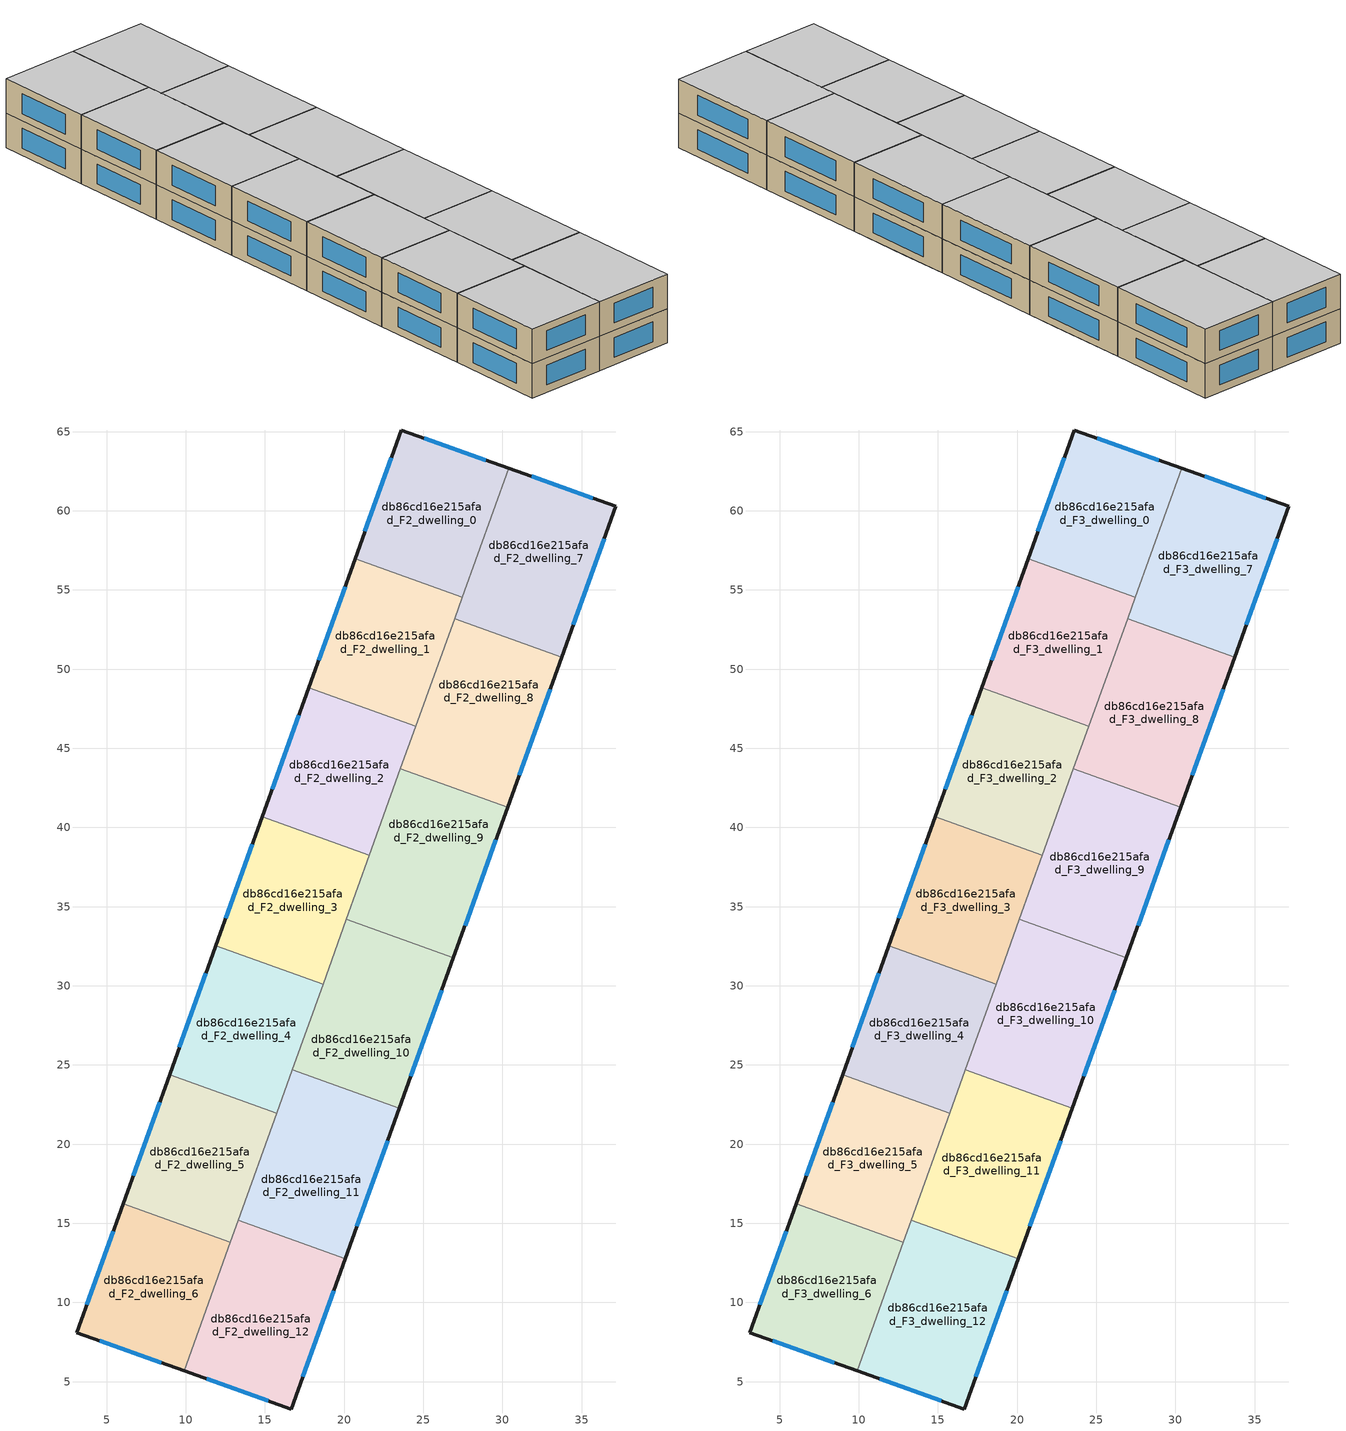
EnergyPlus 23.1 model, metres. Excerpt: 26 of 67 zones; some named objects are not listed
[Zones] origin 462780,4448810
db86cd16e215afad_F2_dwelling_0
 floor to db86cd16e215afad_F1_dwelling_0 (EU_floor_Construction): 30.39,62.69 27.46,54.53 20.7,56.96 23.62,65.11 z6
 wall outside (EU_wall_Construction): 30.39,62.69 23.62,65.11 20.7,56.96 z6:9
 wall to db86cd16e215afad_F2_dwelling_1 (EU_wall_Construction): 20.7,56.96 27.46,54.53 z6:9
 wall to db86cd16e215afad_F2_dwelling_7 (EU_wall_Construction): 27.46,54.53 30.39,62.69 z6:9
 window (EU_Window_Construction): 28.94,63.21 25.07,64.59 / 23,63.36 21.32,58.71 z6.64:8.36
db86cd16e215afad_F2_dwelling_1
 floor to db86cd16e215afad_F1_dwelling_1 (EU_floor_Construction): 27.46,54.53 24.53,46.39 17.77,48.82 20.7,56.96 z6
 wall outside (EU_wall_Construction): 20.7,56.96 17.77,48.82 z6:9
 wall to db86cd16e215afad_F2_dwelling_2 (EU_wall_Construction): 17.77,48.82 24.53,46.39 z6:9
 wall to db86cd16e215afad_F2_dwelling_8 (EU_wall_Construction): 24.53,46.39 26.98,53.2 z6:9
 wall to db86cd16e215afad_F2_dwelling_7 (EU_wall_Construction): 26.98,53.2 27.46,54.53 z6:9
 window (EU_Window_Construction): 20.07,55.22 18.39,50.56 z6.64:8.36
db86cd16e215afad_F2_dwelling_10
 floor to db86cd16e215afad_F1_dwelling_10 (EU_floor_Construction): 26.91,31.76 25.45,27.69 18.68,30.12 20.15,34.2 z6
 floor to db86cd16e215afad_F1_dwelling_11 (EU_floor_Construction): 25.45,27.69 23.49,22.26 16.73,24.7 18.68,30.12 z6
 wall outside (EU_wall_Construction): 23.49,22.26 26.91,31.76 z6:9
 wall to db86cd16e215afad_F2_dwelling_9 (EU_wall_Construction): 26.91,31.76 20.15,34.2 z6:9
 wall to db86cd16e215afad_F2_dwelling_11 (EU_wall_Construction): 16.73,24.7 23.49,22.26 z6:9
 wall to db86cd16e215afad_F2_dwelling_4 (EU_wall_Construction): 18.67,30.1 16.73,24.7 z6:9
 wall to db86cd16e215afad_F2_dwelling_3 (EU_wall_Construction): 20.15,34.2 18.67,30.1 z6:9
 window (EU_Window_Construction): 24.22,24.3 26.18,29.73 z6.64:8.36
db86cd16e215afad_F2_dwelling_11
 floor to db86cd16e215afad_F1_dwelling_11 (EU_floor_Construction): 23.49,22.26 22.52,19.55 15.75,21.98 16.73,24.7 z6
 floor to db86cd16e215afad_F1_dwelling_12 (EU_floor_Construction): 22.52,19.55 20.08,12.76 13.31,15.19 15.75,21.98 z6
 wall outside (EU_wall_Construction): 20.08,12.76 23.49,22.26 z6:9
 wall to db86cd16e215afad_F2_dwelling_12 (EU_wall_Construction): 13.31,15.19 20.08,12.76 z6:9
 wall to db86cd16e215afad_F2_dwelling_5 (EU_wall_Construction): 15.74,21.96 13.31,15.19 z6:9
 wall to db86cd16e215afad_F2_dwelling_4 (EU_wall_Construction): 16.73,24.7 15.74,21.96 z6:9
 window (EU_Window_Construction): 20.81,14.8 22.76,20.23 z6.64:8.36
db86cd16e215afad_F2_dwelling_12
 floor to db86cd16e215afad_F1_dwelling_12 (EU_floor_Construction): 20.08,12.76 19.59,11.41 12.83,13.84 13.31,15.19 z6
 floor to db86cd16e215afad_F1_dwelling_13 (EU_floor_Construction): 19.59,11.41 16.66,3.27 9.89,5.68 12.83,13.84 z6
 wall outside (EU_wall_Construction): 9.89,5.68 16.66,3.27 20.08,12.76 z6:9
 wall to db86cd16e215afad_F2_dwelling_6 (EU_wall_Construction): 12.82,13.81 9.89,5.68 z6:9
 wall to db86cd16e215afad_F2_dwelling_5 (EU_wall_Construction): 13.31,15.19 12.82,13.81 z6:9
 window (EU_Window_Construction): 17.4,5.3 19.35,10.73 / 11.34,5.17 15.21,3.79 z6.64:8.36
db86cd16e215afad_F2_dwelling_2
 floor to db86cd16e215afad_F1_dwelling_2 (EU_floor_Construction): 24.53,46.39 21.6,38.24 14.84,40.67 17.77,48.82 z6
 wall outside (EU_wall_Construction): 17.77,48.82 14.84,40.67 z6:9
 wall to db86cd16e215afad_F2_dwelling_3 (EU_wall_Construction): 14.84,40.67 21.6,38.24 z6:9
 wall to db86cd16e215afad_F2_dwelling_9 (EU_wall_Construction): 21.6,38.24 23.56,43.7 z6:9
 wall to db86cd16e215afad_F2_dwelling_8 (EU_wall_Construction): 23.56,43.7 24.53,46.39 z6:9
 window (EU_Window_Construction): 17.14,47.07 15.46,42.42 z6.64:8.36
db86cd16e215afad_F2_dwelling_3
 floor to db86cd16e215afad_F1_dwelling_3 (EU_floor_Construction): 21.6,38.24 18.67,30.1 11.91,32.53 14.84,40.67 z6
 wall outside (EU_wall_Construction): 14.84,40.67 11.91,32.53 z6:9
 wall to db86cd16e215afad_F2_dwelling_4 (EU_wall_Construction): 11.91,32.53 18.67,30.1 z6:9
 wall to db86cd16e215afad_F2_dwelling_9 (EU_wall_Construction): 20.15,34.2 21.6,38.24 z6:9
 window (EU_Window_Construction): 14.21,38.93 12.53,34.28 z6.64:8.36
db86cd16e215afad_F2_dwelling_4
 floor to db86cd16e215afad_F1_dwelling_4 (EU_floor_Construction): 18.67,30.1 15.74,21.96 8.98,24.39 11.91,32.53 z6
 wall outside (EU_wall_Construction): 11.91,32.53 8.98,24.39 z6:9
 wall to db86cd16e215afad_F2_dwelling_5 (EU_wall_Construction): 8.98,24.39 15.74,21.96 z6:9
 window (EU_Window_Construction): 11.28,30.79 9.61,26.13 z6.64:8.36
db86cd16e215afad_F2_dwelling_5
 floor to db86cd16e215afad_F1_dwelling_5 (EU_floor_Construction): 15.74,21.96 12.82,13.81 6.05,16.25 8.98,24.39 z6
 wall outside (EU_wall_Construction): 8.98,24.39 6.05,16.25 z6:9
 wall to db86cd16e215afad_F2_dwelling_6 (EU_wall_Construction): 6.05,16.25 12.82,13.81 z6:9
 window (EU_Window_Construction): 8.35,22.64 6.68,17.99 z6.64:8.36
db86cd16e215afad_F2_dwelling_6
 floor to db86cd16e215afad_F1_dwelling_6 (EU_floor_Construction): 12.82,13.81 9.89,5.68 3.12,8.1 6.05,16.25 z6
 wall outside (EU_wall_Construction): 6.05,16.25 3.12,8.1 9.89,5.68 z6:9
 window (EU_Window_Construction): 4.57,7.58 8.44,6.2 / 5.42,14.5 3.75,9.84 z6.64:8.36
db86cd16e215afad_F2_dwelling_7
 floor to db86cd16e215afad_F1_dwelling_7 (EU_floor_Construction): 37.16,60.28 34.23,52.12 27.47,54.56 30.39,62.69 z6
 floor to db86cd16e215afad_F1_dwelling_8 (EU_floor_Construction): 34.23,52.12 33.74,50.77 26.98,53.2 27.47,54.56 z6
 wall outside (EU_wall_Construction): 33.74,50.77 37.16,60.28 30.39,62.69 z6:9
 wall to db86cd16e215afad_F2_dwelling_8 (EU_wall_Construction): 26.98,53.2 33.74,50.77 z6:9
 window (EU_Window_Construction): 35.71,60.79 31.84,62.17 / 34.47,52.8 36.43,58.24 z6.64:8.36
db86cd16e215afad_F2_dwelling_8
 floor to db86cd16e215afad_F1_dwelling_8 (EU_floor_Construction): 33.74,50.77 31.3,43.98 24.54,46.41 26.98,53.2 z6
 floor to db86cd16e215afad_F1_dwelling_9 (EU_floor_Construction): 31.3,43.98 30.33,41.27 23.56,43.7 24.54,46.41 z6
 wall outside (EU_wall_Construction): 30.33,41.27 33.74,50.77 z6:9
 wall to db86cd16e215afad_F2_dwelling_9 (EU_wall_Construction): 23.56,43.7 30.33,41.27 z6:9
 window (EU_Window_Construction): 31.06,43.3 33.01,48.73 z6.64:8.36
db86cd16e215afad_F2_dwelling_9
 floor to db86cd16e215afad_F1_dwelling_9 (EU_floor_Construction): 30.33,41.27 28.37,35.84 21.61,38.27 23.56,43.7 z6
 floor to db86cd16e215afad_F1_dwelling_10 (EU_floor_Construction): 28.37,35.84 26.91,31.76 20.15,34.2 21.61,38.27 z6
 wall outside (EU_wall_Construction): 26.91,31.76 30.33,41.27 z6:9
 window (EU_Window_Construction): 27.64,33.8 29.59,39.23 z6.64:8.36
db86cd16e215afad_F3_dwelling_0
 floor to db86cd16e215afad_F2_dwelling_0 (EU_floor_Construction): 30.39,62.69 27.46,54.53 20.7,56.96 23.62,65.11 z9
 wall outside (EU_wall_Construction): 30.39,62.69 23.62,65.11 20.7,56.96 z9:12
 wall to db86cd16e215afad_F3_dwelling_1 (EU_wall_Construction): 20.7,56.96 27.46,54.53 z9:12
 wall to db86cd16e215afad_F3_dwelling_7 (EU_wall_Construction): 27.46,54.53 30.39,62.69 z9:12
 window (EU_Window_Construction): 28.94,63.21 25.07,64.59 / 23,63.36 21.32,58.71 z9.64:11.36
 ceiling to db86cd16e215afad_F4_dwelling_0 (EU_floor_Construction): 27.46,54.53 30.39,62.69 23.62,65.11 20.7,56.96 z12
db86cd16e215afad_F3_dwelling_1
 floor to db86cd16e215afad_F2_dwelling_1 (EU_floor_Construction): 27.46,54.53 24.53,46.39 17.77,48.82 20.7,56.96 z9
 wall outside (EU_wall_Construction): 20.7,56.96 17.77,48.82 z9:12
 wall to db86cd16e215afad_F3_dwelling_2 (EU_wall_Construction): 17.77,48.82 24.53,46.39 z9:12
 wall to db86cd16e215afad_F3_dwelling_8 (EU_wall_Construction): 24.53,46.39 26.98,53.2 z9:12
 wall to db86cd16e215afad_F3_dwelling_7 (EU_wall_Construction): 26.98,53.2 27.46,54.53 z9:12
 window (EU_Window_Construction): 20.07,55.22 18.39,50.56 z9.64:11.36
 ceiling to db86cd16e215afad_F4_dwelling_1 (EU_floor_Construction): 24.53,46.39 27.46,54.53 20.7,56.96 17.77,48.82 z12
db86cd16e215afad_F3_dwelling_10
 floor to db86cd16e215afad_F2_dwelling_10 (EU_floor_Construction): 26.91,31.76 23.49,22.26 16.73,24.7 20.15,34.2 z9
 wall outside (EU_wall_Construction): 23.49,22.26 26.91,31.76 z9:12
 wall to db86cd16e215afad_F3_dwelling_9 (EU_wall_Construction): 26.91,31.76 20.15,34.2 z9:12
 wall to db86cd16e215afad_F3_dwelling_11 (EU_wall_Construction): 16.73,24.7 23.49,22.26 z9:12
 wall to db86cd16e215afad_F3_dwelling_4 (EU_wall_Construction): 18.67,30.1 16.73,24.7 z9:12
 wall to db86cd16e215afad_F3_dwelling_3 (EU_wall_Construction): 20.15,34.2 18.67,30.1 z9:12
 window (EU_Window_Construction): 24.22,24.3 26.18,29.73 z9.64:11.36
 ceiling to db86cd16e215afad_F4_dwelling_10 (EU_floor_Construction): 23.49,22.26 26.91,31.76 20.15,34.2 16.73,24.7 z12
db86cd16e215afad_F3_dwelling_11
 floor to db86cd16e215afad_F2_dwelling_11 (EU_floor_Construction): 23.49,22.26 20.08,12.76 13.31,15.19 16.73,24.7 z9
 wall outside (EU_wall_Construction): 20.08,12.76 23.49,22.26 z9:12
 wall to db86cd16e215afad_F3_dwelling_12 (EU_wall_Construction): 13.31,15.19 20.08,12.76 z9:12
 wall to db86cd16e215afad_F3_dwelling_5 (EU_wall_Construction): 15.74,21.96 13.31,15.19 z9:12
 wall to db86cd16e215afad_F3_dwelling_4 (EU_wall_Construction): 16.73,24.7 15.74,21.96 z9:12
 window (EU_Window_Construction): 20.81,14.8 22.76,20.23 z9.64:11.36
 ceiling to db86cd16e215afad_F4_dwelling_11 (EU_floor_Construction): 20.08,12.76 23.49,22.26 16.73,24.7 13.31,15.19 z12
db86cd16e215afad_F3_dwelling_12
 floor to db86cd16e215afad_F2_dwelling_12 (EU_floor_Construction): 20.08,12.76 16.66,3.27 9.89,5.68 13.31,15.19 z9
 wall outside (EU_wall_Construction): 9.89,5.68 16.66,3.27 20.08,12.76 z9:12
 wall to db86cd16e215afad_F3_dwelling_6 (EU_wall_Construction): 12.82,13.81 9.89,5.68 z9:12
 wall to db86cd16e215afad_F3_dwelling_5 (EU_wall_Construction): 13.31,15.19 12.82,13.81 z9:12
 window (EU_Window_Construction): 17.4,5.3 19.35,10.73 / 11.34,5.17 15.21,3.79 z9.64:11.36
 ceiling to db86cd16e215afad_F4_dwelling_12 (EU_floor_Construction): 16.66,3.27 20.08,12.76 13.31,15.19 9.89,5.68 z12
db86cd16e215afad_F3_dwelling_2
 floor to db86cd16e215afad_F2_dwelling_2 (EU_floor_Construction): 24.53,46.39 21.6,38.24 14.84,40.67 17.77,48.82 z9
 wall outside (EU_wall_Construction): 17.77,48.82 14.84,40.67 z9:12
 wall to db86cd16e215afad_F3_dwelling_3 (EU_wall_Construction): 14.84,40.67 21.6,38.24 z9:12
 wall to db86cd16e215afad_F3_dwelling_9 (EU_wall_Construction): 21.6,38.24 23.56,43.7 z9:12
 wall to db86cd16e215afad_F3_dwelling_8 (EU_wall_Construction): 23.56,43.7 24.53,46.39 z9:12
 window (EU_Window_Construction): 17.14,47.07 15.46,42.42 z9.64:11.36
 ceiling to db86cd16e215afad_F4_dwelling_2 (EU_floor_Construction): 21.6,38.24 24.53,46.39 17.77,48.82 14.84,40.67 z12
db86cd16e215afad_F3_dwelling_3
 floor to db86cd16e215afad_F2_dwelling_3 (EU_floor_Construction): 21.6,38.24 18.67,30.1 11.91,32.53 14.84,40.67 z9
 wall outside (EU_wall_Construction): 14.84,40.67 11.91,32.53 z9:12
 wall to db86cd16e215afad_F3_dwelling_4 (EU_wall_Construction): 11.91,32.53 18.67,30.1 z9:12
 wall to db86cd16e215afad_F3_dwelling_9 (EU_wall_Construction): 20.15,34.2 21.6,38.24 z9:12
 window (EU_Window_Construction): 14.21,38.93 12.53,34.28 z9.64:11.36
 ceiling to db86cd16e215afad_F4_dwelling_3 (EU_floor_Construction): 18.67,30.1 21.6,38.24 14.84,40.67 11.91,32.53 z12
db86cd16e215afad_F3_dwelling_4
 floor to db86cd16e215afad_F2_dwelling_4 (EU_floor_Construction): 18.67,30.1 15.74,21.96 8.98,24.39 11.91,32.53 z9
 wall outside (EU_wall_Construction): 11.91,32.53 8.98,24.39 z9:12
 wall to db86cd16e215afad_F3_dwelling_5 (EU_wall_Construction): 8.98,24.39 15.74,21.96 z9:12
 window (EU_Window_Construction): 11.28,30.79 9.61,26.13 z9.64:11.36
 ceiling to db86cd16e215afad_F4_dwelling_4 (EU_floor_Construction): 15.74,21.96 18.67,30.1 11.91,32.53 8.98,24.39 z12
db86cd16e215afad_F3_dwelling_5
 floor to db86cd16e215afad_F2_dwelling_5 (EU_floor_Construction): 15.74,21.96 12.82,13.81 6.05,16.25 8.98,24.39 z9
 wall outside (EU_wall_Construction): 8.98,24.39 6.05,16.25 z9:12
 wall to db86cd16e215afad_F3_dwelling_6 (EU_wall_Construction): 6.05,16.25 12.82,13.81 z9:12
 window (EU_Window_Construction): 8.35,22.64 6.68,17.99 z9.64:11.36
 ceiling to db86cd16e215afad_F4_dwelling_5 (EU_floor_Construction): 12.82,13.81 15.74,21.96 8.98,24.39 6.05,16.25 z12
db86cd16e215afad_F3_dwelling_6
 floor to db86cd16e215afad_F2_dwelling_6 (EU_floor_Construction): 12.82,13.81 9.89,5.68 3.12,8.1 6.05,16.25 z9
 wall outside (EU_wall_Construction): 6.05,16.25 3.12,8.1 9.89,5.68 z9:12
 window (EU_Window_Construction): 4.57,7.58 8.44,6.2 / 5.42,14.5 3.75,9.84 z9.64:11.36
 ceiling to db86cd16e215afad_F4_dwelling_6 (EU_floor_Construction): 9.89,5.68 12.82,13.81 6.05,16.25 3.12,8.1 z12
db86cd16e215afad_F3_dwelling_7
 floor to db86cd16e215afad_F2_dwelling_7 (EU_floor_Construction): 37.16,60.28 33.74,50.77 26.98,53.2 30.39,62.69 z9
 wall outside (EU_wall_Construction): 33.74,50.77 37.16,60.28 30.39,62.69 z9:12
 wall to db86cd16e215afad_F3_dwelling_8 (EU_wall_Construction): 26.98,53.2 33.74,50.77 z9:12
 window (EU_Window_Construction): 35.71,60.79 31.84,62.17 / 34.47,52.8 36.43,58.24 z9.64:11.36
 ceiling to db86cd16e215afad_F4_dwelling_7 (EU_floor_Construction): 33.74,50.77 37.16,60.28 30.39,62.69 26.98,53.2 z12
db86cd16e215afad_F3_dwelling_8
 floor to db86cd16e215afad_F2_dwelling_8 (EU_floor_Construction): 33.74,50.77 30.33,41.27 23.56,43.7 26.98,53.2 z9
 wall outside (EU_wall_Construction): 30.33,41.27 33.74,50.77 z9:12
 wall to db86cd16e215afad_F3_dwelling_9 (EU_wall_Construction): 23.56,43.7 30.33,41.27 z9:12
 window (EU_Window_Construction): 31.06,43.3 33.01,48.73 z9.64:11.36
 ceiling to db86cd16e215afad_F4_dwelling_8 (EU_floor_Construction): 30.33,41.27 33.74,50.77 26.98,53.2 23.56,43.7 z12
db86cd16e215afad_F3_dwelling_9
 floor to db86cd16e215afad_F2_dwelling_9 (EU_floor_Construction): 30.33,41.27 26.91,31.76 20.15,34.2 23.56,43.7 z9
 wall outside (EU_wall_Construction): 26.91,31.76 30.33,41.27 z9:12
 window (EU_Window_Construction): 27.64,33.8 29.59,39.23 z9.64:11.36
 ceiling to db86cd16e215afad_F4_dwelling_9 (EU_floor_Construction): 26.91,31.76 30.33,41.27 23.56,43.7 20.15,34.2 z12
[Building]
EU S2 Campaign: North Axis=0; Terrain=City; Solar Distribution=FullExterior
[Site:Location]
Yerevan-Zvartnots.Intl.AP: Latitude=40.15; Longitude=44.383; Time Zone=4; Elevation=854
[SizingPeriod:WeatherFileDays]
AnnualSizingPeriod: Begin Month=1; Begin Day of Month=1; End Month=12; End Day of Month=31; Day of Week for Start Day=Monday; Use Weather File Daylight Saving Period=No; Use Weather File Rain and Snow Indicators=No
[MATERIAL]
EU_InternalMass_Material: Roughness=MediumRough; Thickness=0.1; Conductivity=1; Density=1800; Specific Heat=900; Thermal Absorptance=0.9; Solar Absorptance=0.7; Visible Absorptance=0.7
[MATERIAL:NOMASS] Roughness=MediumRough; Thermal Absorptance=0.9; Solar Absorptance=0.7; Visible Absorptance=0.7
Name | Thermal Resistance
EU_wall_NoMass | 1.05043
EU_floor_NoMass | 0.478065
[WINDOWMATERIAL:SIMPLEGLAZINGSYSTEM]
EU_Window_SimpleGlazing: UFactor=2.5566; Solar Heat Gain Coefficient=0.75; Visible Transmittance=0.75
[CONSTRUCTION]
EU_wall_Construction: EU_wall_NoMass
EU_floor_Construction: EU_floor_NoMass
EU_Window_Construction: EU_Window_SimpleGlazing
EU_InternalMass_Construction: EU_InternalMass_Material
[ZONE] Type=1; Multiplier=1; Ceiling Height=autocalculate; Floor Area=autocalculate; Part of Total Floor Area=Yes
Name | Volume
db86cd16e215afad_F2_dwelling_0; db86cd16e215afad_F3_dwelling_0 | 186.656
db86cd16e215afad_F2_dwelling_1; db86cd16e215afad_F3_dwelling_1 | 186.602
db86cd16e215afad_F2_dwelling_10; db86cd16e215afad_F3_dwelling_10 | 217.735
db86cd16e215afad_F2_dwelling_11; db86cd16e215afad_F3_dwelling_11; db86cd16e215afad_F2_dwelling_7; db86cd16e215afad_F3_dwelling_7; db86cd16e215afad_F2_dwelling_9; db86cd16e215afad_F3_dwelling_9 | 217.733
db86cd16e215afad_F2_dwelling_12; db86cd16e215afad_F3_dwelling_12 | 217.734
db86cd16e215afad_F2_dwelling_2; db86cd16e215afad_F3_dwelling_2 | 186.621
db86cd16e215afad_F2_dwelling_3; db86cd16e215afad_F3_dwelling_3 | 186.622
db86cd16e215afad_F2_dwelling_4; db86cd16e215afad_F3_dwelling_4 | 186.65
db86cd16e215afad_F2_dwelling_5; db86cd16e215afad_F3_dwelling_5 | 186.642
db86cd16e215afad_F2_dwelling_6; db86cd16e215afad_F3_dwelling_6 | 186.649
db86cd16e215afad_F2_dwelling_8; db86cd16e215afad_F3_dwelling_8 | 217.717
[INTERNALMASS] Construction=EU_InternalMass_Construction
Name | Zone or ZoneList | Surface Area
db86cd16e215afad_F2_dwelling_0_EU_InternalMass | db86cd16e215afad_F2_dwelling_0 | 62.2187
db86cd16e215afad_F2_dwelling_1_EU_InternalMass | db86cd16e215afad_F2_dwelling_1 | 62.2008
db86cd16e215afad_F2_dwelling_2_EU_InternalMass | db86cd16e215afad_F2_dwelling_2 | 62.207
db86cd16e215afad_F2_dwelling_3_EU_InternalMass | db86cd16e215afad_F2_dwelling_3 | 62.2074
db86cd16e215afad_F2_dwelling_4_EU_InternalMass | db86cd16e215afad_F2_dwelling_4 | 62.2165
db86cd16e215afad_F2_dwelling_5_EU_InternalMass | db86cd16e215afad_F2_dwelling_5 | 62.214
db86cd16e215afad_F2_dwelling_6_EU_InternalMass | db86cd16e215afad_F2_dwelling_6 | 62.2163
db86cd16e215afad_F2_dwelling_7_EU_InternalMass | db86cd16e215afad_F2_dwelling_7 | 72.5777
db86cd16e215afad_F2_dwelling_8_EU_InternalMass | db86cd16e215afad_F2_dwelling_8 | 72.5725
db86cd16e215afad_F2_dwelling_9_EU_InternalMass | db86cd16e215afad_F2_dwelling_9 | 72.5776
db86cd16e215afad_F2_dwelling_10_EU_InternalMass | db86cd16e215afad_F2_dwelling_10 | 72.5783
db86cd16e215afad_F2_dwelling_11_EU_InternalMass | db86cd16e215afad_F2_dwelling_11 | 72.5776
db86cd16e215afad_F2_dwelling_12_EU_InternalMass | db86cd16e215afad_F2_dwelling_12 | 72.5779
db86cd16e215afad_F3_dwelling_0_EU_InternalMass | db86cd16e215afad_F3_dwelling_0 | 62.2187
db86cd16e215afad_F3_dwelling_1_EU_InternalMass | db86cd16e215afad_F3_dwelling_1 | 62.2008
db86cd16e215afad_F3_dwelling_2_EU_InternalMass | db86cd16e215afad_F3_dwelling_2 | 62.207
db86cd16e215afad_F3_dwelling_3_EU_InternalMass | db86cd16e215afad_F3_dwelling_3 | 62.2074
db86cd16e215afad_F3_dwelling_4_EU_InternalMass | db86cd16e215afad_F3_dwelling_4 | 62.2165
db86cd16e215afad_F3_dwelling_5_EU_InternalMass | db86cd16e215afad_F3_dwelling_5 | 62.214
db86cd16e215afad_F3_dwelling_6_EU_InternalMass | db86cd16e215afad_F3_dwelling_6 | 62.2163
db86cd16e215afad_F3_dwelling_7_EU_InternalMass | db86cd16e215afad_F3_dwelling_7 | 72.5777
db86cd16e215afad_F3_dwelling_8_EU_InternalMass | db86cd16e215afad_F3_dwelling_8 | 72.5725
db86cd16e215afad_F3_dwelling_9_EU_InternalMass | db86cd16e215afad_F3_dwelling_9 | 72.5776
db86cd16e215afad_F3_dwelling_10_EU_InternalMass | db86cd16e215afad_F3_dwelling_10 | 72.5783
db86cd16e215afad_F3_dwelling_11_EU_InternalMass | db86cd16e215afad_F3_dwelling_11 | 72.5776
db86cd16e215afad_F3_dwelling_12_EU_InternalMass | db86cd16e215afad_F3_dwelling_12 | 72.5779
[OTHEREQUIPMENT] Fuel Type=Electricity; Design Level Calculation Method=Watts/Area; Power per Zone Floor Area=1; Fraction Latent=0; Fraction Radiant=0; Fraction Lost=0; Carbon Dioxide Generation Rate=0; EndUse Subcategory=EU_Step8_InternalGains
Name | Zone or ZoneList or Space or SpaceList | Schedule
EU_Step8_InternalGain_db86cd16e215afad_F2_dwelling_0_f000 | db86cd16e215afad_F2_dwelling_0 | EU_Step8_GainSchedule_db86cd16e215afad_F2_dwelling_0_f000
EU_Step8_InternalGain_db86cd16e215afad_F2_dwelling_1_f000 | db86cd16e215afad_F2_dwelling_1 | EU_Step8_GainSchedule_db86cd16e215afad_F2_dwelling_1_f000
EU_Step8_InternalGain_db86cd16e215afad_F2_dwelling_2_f000 | db86cd16e215afad_F2_dwelling_2 | EU_Step8_GainSchedule_db86cd16e215afad_F2_dwelling_2_f000
EU_Step8_InternalGain_db86cd16e215afad_F2_dwelling_3_f000 | db86cd16e215afad_F2_dwelling_3 | EU_Step8_GainSchedule_db86cd16e215afad_F2_dwelling_3_f000
EU_Step8_InternalGain_db86cd16e215afad_F2_dwelling_4_f000 | db86cd16e215afad_F2_dwelling_4 | EU_Step8_GainSchedule_db86cd16e215afad_F2_dwelling_4_f000
EU_Step8_InternalGain_db86cd16e215afad_F2_dwelling_5_f000 | db86cd16e215afad_F2_dwelling_5 | EU_Step8_GainSchedule_db86cd16e215afad_F2_dwelling_5_f000
EU_Step8_InternalGain_db86cd16e215afad_F2_dwelling_6_f000 | db86cd16e215afad_F2_dwelling_6 | EU_Step8_GainSchedule_db86cd16e215afad_F2_dwelling_6_f000
EU_Step8_InternalGain_db86cd16e215afad_F2_dwelling_7_f000 | db86cd16e215afad_F2_dwelling_7 | EU_Step8_GainSchedule_db86cd16e215afad_F2_dwelling_7_f000
EU_Step8_InternalGain_db86cd16e215afad_F2_dwelling_8_f000 | db86cd16e215afad_F2_dwelling_8 | EU_Step8_GainSchedule_db86cd16e215afad_F2_dwelling_8_f000
EU_Step8_InternalGain_db86cd16e215afad_F2_dwelling_9_f000 | db86cd16e215afad_F2_dwelling_9 | EU_Step8_GainSchedule_db86cd16e215afad_F2_dwelling_9_f000
EU_Step8_InternalGain_db86cd16e215afad_F2_dwelling_10_f000 | db86cd16e215afad_F2_dwelling_10 | EU_Step8_GainSchedule_db86cd16e215afad_F2_dwelling_10_f000
EU_Step8_InternalGain_db86cd16e215afad_F2_dwelling_11_f000 | db86cd16e215afad_F2_dwelling_11 | EU_Step8_GainSchedule_db86cd16e215afad_F2_dwelling_11_f000
EU_Step8_InternalGain_db86cd16e215afad_F2_dwelling_12_f000 | db86cd16e215afad_F2_dwelling_12 | EU_Step8_GainSchedule_db86cd16e215afad_F2_dwelling_12_f000
EU_Step8_InternalGain_db86cd16e215afad_F3_dwelling_0_f000 | db86cd16e215afad_F3_dwelling_0 | EU_Step8_GainSchedule_db86cd16e215afad_F3_dwelling_0_f000
EU_Step8_InternalGain_db86cd16e215afad_F3_dwelling_1_f000 | db86cd16e215afad_F3_dwelling_1 | EU_Step8_GainSchedule_db86cd16e215afad_F3_dwelling_1_f000
EU_Step8_InternalGain_db86cd16e215afad_F3_dwelling_2_f000 | db86cd16e215afad_F3_dwelling_2 | EU_Step8_GainSchedule_db86cd16e215afad_F3_dwelling_2_f000
EU_Step8_InternalGain_db86cd16e215afad_F3_dwelling_3_f000 | db86cd16e215afad_F3_dwelling_3 | EU_Step8_GainSchedule_db86cd16e215afad_F3_dwelling_3_f000
EU_Step8_InternalGain_db86cd16e215afad_F3_dwelling_4_f000 | db86cd16e215afad_F3_dwelling_4 | EU_Step8_GainSchedule_db86cd16e215afad_F3_dwelling_4_f000
EU_Step8_InternalGain_db86cd16e215afad_F3_dwelling_5_f000 | db86cd16e215afad_F3_dwelling_5 | EU_Step8_GainSchedule_db86cd16e215afad_F3_dwelling_5_f000
EU_Step8_InternalGain_db86cd16e215afad_F3_dwelling_6_f000 | db86cd16e215afad_F3_dwelling_6 | EU_Step8_GainSchedule_db86cd16e215afad_F3_dwelling_6_f000
EU_Step8_InternalGain_db86cd16e215afad_F3_dwelling_7_f000 | db86cd16e215afad_F3_dwelling_7 | EU_Step8_GainSchedule_db86cd16e215afad_F3_dwelling_7_f000
EU_Step8_InternalGain_db86cd16e215afad_F3_dwelling_8_f000 | db86cd16e215afad_F3_dwelling_8 | EU_Step8_GainSchedule_db86cd16e215afad_F3_dwelling_8_f000
EU_Step8_InternalGain_db86cd16e215afad_F3_dwelling_9_f000 | db86cd16e215afad_F3_dwelling_9 | EU_Step8_GainSchedule_db86cd16e215afad_F3_dwelling_9_f000
EU_Step8_InternalGain_db86cd16e215afad_F3_dwelling_10_f000 | db86cd16e215afad_F3_dwelling_10 | EU_Step8_GainSchedule_db86cd16e215afad_F3_dwelling_10_f000
EU_Step8_InternalGain_db86cd16e215afad_F3_dwelling_11_f000 | db86cd16e215afad_F3_dwelling_11 | EU_Step8_GainSchedule_db86cd16e215afad_F3_dwelling_11_f000
EU_Step8_InternalGain_db86cd16e215afad_F3_dwelling_12_f000 | db86cd16e215afad_F3_dwelling_12 | EU_Step8_GainSchedule_db86cd16e215afad_F3_dwelling_12_f000
[ZONEVENTILATION:DESIGNFLOWRATE] Schedule=EU_AlwaysOn; Design Flow Rate Calculation Method=AirChanges/Hour; Air Changes per Hour=0.557805; Ventilation Type=Natural; Fan Pressure Rise=0; Fan Total Efficiency=1; Constant Term Coefficient=1; Temperature Term Coefficient=0; Velocity Term Coefficient=0; Velocity Squared Term Coefficient=0; Minimum Indoor Temperature=-100; Maximum Indoor Temperature=100; Delta Temperature=-100; Minimum Outdoor Temperature=-100; Maximum Outdoor Temperature=100; Maximum Wind Speed=40
Name | Zone or ZoneList or Space or SpaceList
EU_ConstantAir_db86cd16e215afad_F2_dwelling_0 | db86cd16e215afad_F2_dwelling_0
EU_ConstantAir_db86cd16e215afad_F2_dwelling_1 | db86cd16e215afad_F2_dwelling_1
EU_ConstantAir_db86cd16e215afad_F2_dwelling_2 | db86cd16e215afad_F2_dwelling_2
EU_ConstantAir_db86cd16e215afad_F2_dwelling_3 | db86cd16e215afad_F2_dwelling_3
EU_ConstantAir_db86cd16e215afad_F2_dwelling_4 | db86cd16e215afad_F2_dwelling_4
EU_ConstantAir_db86cd16e215afad_F2_dwelling_5 | db86cd16e215afad_F2_dwelling_5
EU_ConstantAir_db86cd16e215afad_F2_dwelling_6 | db86cd16e215afad_F2_dwelling_6
EU_ConstantAir_db86cd16e215afad_F2_dwelling_7 | db86cd16e215afad_F2_dwelling_7
EU_ConstantAir_db86cd16e215afad_F2_dwelling_8 | db86cd16e215afad_F2_dwelling_8
EU_ConstantAir_db86cd16e215afad_F2_dwelling_9 | db86cd16e215afad_F2_dwelling_9
EU_ConstantAir_db86cd16e215afad_F2_dwelling_10 | db86cd16e215afad_F2_dwelling_10
EU_ConstantAir_db86cd16e215afad_F2_dwelling_11 | db86cd16e215afad_F2_dwelling_11
EU_ConstantAir_db86cd16e215afad_F2_dwelling_12 | db86cd16e215afad_F2_dwelling_12
EU_ConstantAir_db86cd16e215afad_F3_dwelling_0 | db86cd16e215afad_F3_dwelling_0
EU_ConstantAir_db86cd16e215afad_F3_dwelling_1 | db86cd16e215afad_F3_dwelling_1
EU_ConstantAir_db86cd16e215afad_F3_dwelling_2 | db86cd16e215afad_F3_dwelling_2
EU_ConstantAir_db86cd16e215afad_F3_dwelling_3 | db86cd16e215afad_F3_dwelling_3
EU_ConstantAir_db86cd16e215afad_F3_dwelling_4 | db86cd16e215afad_F3_dwelling_4
EU_ConstantAir_db86cd16e215afad_F3_dwelling_5 | db86cd16e215afad_F3_dwelling_5
EU_ConstantAir_db86cd16e215afad_F3_dwelling_6 | db86cd16e215afad_F3_dwelling_6
EU_ConstantAir_db86cd16e215afad_F3_dwelling_7 | db86cd16e215afad_F3_dwelling_7
EU_ConstantAir_db86cd16e215afad_F3_dwelling_8 | db86cd16e215afad_F3_dwelling_8
EU_ConstantAir_db86cd16e215afad_F3_dwelling_9 | db86cd16e215afad_F3_dwelling_9
EU_ConstantAir_db86cd16e215afad_F3_dwelling_10 | db86cd16e215afad_F3_dwelling_10
EU_ConstantAir_db86cd16e215afad_F3_dwelling_11 | db86cd16e215afad_F3_dwelling_11
EU_ConstantAir_db86cd16e215afad_F3_dwelling_12 | db86cd16e215afad_F3_dwelling_12
[HVACTEMPLATE:ZONE:IDEALLOADSAIRSYSTEM] System Availability Schedule=EU_AlwaysOn; Maximum Heating Supply Air Temperature=50; Minimum Cooling Supply Air Temperature=13; Maximum Heating Supply Air Humidity Ratio=0.0156; Minimum Cooling Supply Air Humidity Ratio=0.0077; Heating Limit=NoLimit; Cooling Limit=NoLimit; Heating Availability Schedule=EU_AlwaysOn; Cooling Availability Schedule=EU_CoolingOff; Dehumidification Control Type=ConstantSensibleHeatRatio; Cooling Sensible Heat Ratio=0.7; Dehumidification Setpoint=60; Humidification Control Type=None; Humidification Setpoint=30; Outdoor Air Method=None; Outdoor Air Flow Rate per Person=0.00944; Outdoor Air Flow Rate per Zone Floor Area=0; Outdoor Air Flow Rate per Zone=0; Demand Controlled Ventilation Type=None; Outdoor Air Economizer Type=NoEconomizer; Heat Recovery Type=None; Sensible Heat Recovery Effectiveness=0.7; Latent Heat Recovery Effectiveness=0.65
Name | Template Thermostat
db86cd16e215afad_F2_dwelling_0 | EU_HeatOnly_db86cd16e215afad_F2_dwelling_0
db86cd16e215afad_F2_dwelling_1 | EU_HeatOnly_db86cd16e215afad_F2_dwelling_1
db86cd16e215afad_F2_dwelling_2 | EU_HeatOnly_db86cd16e215afad_F2_dwelling_2
db86cd16e215afad_F2_dwelling_3 | EU_HeatOnly_db86cd16e215afad_F2_dwelling_3
db86cd16e215afad_F2_dwelling_4 | EU_HeatOnly_db86cd16e215afad_F2_dwelling_4
db86cd16e215afad_F2_dwelling_5 | EU_HeatOnly_db86cd16e215afad_F2_dwelling_5
db86cd16e215afad_F2_dwelling_6 | EU_HeatOnly_db86cd16e215afad_F2_dwelling_6
db86cd16e215afad_F2_dwelling_7 | EU_HeatOnly_db86cd16e215afad_F2_dwelling_7
db86cd16e215afad_F2_dwelling_8 | EU_HeatOnly_db86cd16e215afad_F2_dwelling_8
db86cd16e215afad_F2_dwelling_9 | EU_HeatOnly_db86cd16e215afad_F2_dwelling_9
db86cd16e215afad_F2_dwelling_10 | EU_HeatOnly_db86cd16e215afad_F2_dwelling_10
db86cd16e215afad_F2_dwelling_11 | EU_HeatOnly_db86cd16e215afad_F2_dwelling_11
db86cd16e215afad_F2_dwelling_12 | EU_HeatOnly_db86cd16e215afad_F2_dwelling_12
db86cd16e215afad_F3_dwelling_0 | EU_HeatOnly_db86cd16e215afad_F3_dwelling_0
db86cd16e215afad_F3_dwelling_1 | EU_HeatOnly_db86cd16e215afad_F3_dwelling_1
db86cd16e215afad_F3_dwelling_2 | EU_HeatOnly_db86cd16e215afad_F3_dwelling_2
db86cd16e215afad_F3_dwelling_3 | EU_HeatOnly_db86cd16e215afad_F3_dwelling_3
db86cd16e215afad_F3_dwelling_4 | EU_HeatOnly_db86cd16e215afad_F3_dwelling_4
db86cd16e215afad_F3_dwelling_5 | EU_HeatOnly_db86cd16e215afad_F3_dwelling_5
db86cd16e215afad_F3_dwelling_6 | EU_HeatOnly_db86cd16e215afad_F3_dwelling_6
db86cd16e215afad_F3_dwelling_7 | EU_HeatOnly_db86cd16e215afad_F3_dwelling_7
db86cd16e215afad_F3_dwelling_8 | EU_HeatOnly_db86cd16e215afad_F3_dwelling_8
db86cd16e215afad_F3_dwelling_9 | EU_HeatOnly_db86cd16e215afad_F3_dwelling_9
db86cd16e215afad_F3_dwelling_10 | EU_HeatOnly_db86cd16e215afad_F3_dwelling_10
db86cd16e215afad_F3_dwelling_11 | EU_HeatOnly_db86cd16e215afad_F3_dwelling_11
db86cd16e215afad_F3_dwelling_12 | EU_HeatOnly_db86cd16e215afad_F3_dwelling_12
[SIZING:ZONE] Zone Cooling Design Supply Air Temperature Input Method=SupplyAirTemperature; Zone Cooling Design Supply Air Temperature=13; Zone Heating Design Supply Air Temperature Input Method=SupplyAirTemperature; Zone Heating Design Supply Air Temperature=50; Zone Cooling Design Supply Air Humidity Ratio=0.008; Zone Heating Design Supply Air Humidity Ratio=0.008; Cooling Design Air Flow Method=DesignDay; Cooling Design Air Flow Rate=0; Cooling Minimum Air Flow per Zone Floor Area=0.000762; Cooling Minimum Air Flow=0; Cooling Minimum Air Flow Fraction=0.2; Heating Design Air Flow Method=DesignDay; Heating Design Air Flow Rate=0; Heating Maximum Air Flow per Zone Floor Area=0.002032; Heating Maximum Air Flow=0.141576; Heating Maximum Air Flow Fraction=0.3; Account for Dedicated Outdoor Air System=No; Dedicated Outdoor Air System Control Strategy=NeutralSupplyAir; Dedicated Outdoor Air Low Setpoint Temperature for Design=autosize; Dedicated Outdoor Air High Setpoint Temperature for Design=autosize; Zone Load Sizing Method=Sensible Load Only No Latent Load; Zone Latent Cooling Design Supply Air Humidity Ratio Input Method=HumidityRatioDifference; Zone Cooling Design Supply Air Humidity Ratio Difference=0.005; Zone Latent Heating Design Supply Air Humidity Ratio Input Method=HumidityRatioDifference; Zone Humidification Design Supply Air Humidity Ratio Difference=0.005
db86cd16e215afad_F2_dwelling_0; db86cd16e215afad_F2_dwelling_1; db86cd16e215afad_F2_dwelling_2; db86cd16e215afad_F2_dwelling_3; db86cd16e215afad_F2_dwelling_4; db86cd16e215afad_F2_dwelling_5; db86cd16e215afad_F2_dwelling_6; db86cd16e215afad_F2_dwelling_7; db86cd16e215afad_F2_dwelling_8; db86cd16e215afad_F2_dwelling_9; db86cd16e215afad_F2_dwelling_10; db86cd16e215afad_F2_dwelling_11; db86cd16e215afad_F2_dwelling_12; db86cd16e215afad_F3_dwelling_0; db86cd16e215afad_F3_dwelling_1; db86cd16e215afad_F3_dwelling_2; db86cd16e215afad_F3_dwelling_3; db86cd16e215afad_F3_dwelling_4; db86cd16e215afad_F3_dwelling_5; db86cd16e215afad_F3_dwelling_6; db86cd16e215afad_F3_dwelling_7; db86cd16e215afad_F3_dwelling_8; db86cd16e215afad_F3_dwelling_9; db86cd16e215afad_F3_dwelling_10; db86cd16e215afad_F3_dwelling_11; db86cd16e215afad_F3_dwelling_12
[SCHEDULE:CONSTANT]
Name | Hourly Value
EU_AlwaysOn | 1
EU_CoolingOff | 0
[SCHEDULE:FILE] Column Number=1; Rows to Skip at Top=0; Number of Hours of Data=8760; Column Separator=Comma; Interpolate to Timestep=No; Minutes per Item=60; Adjust Schedule for Daylight Savings=Yes
Name | File
EU_Step8_GainSchedule_db86cd16e215afad_F2_dwelling_0_f000 | ../../schedules/db86cd16e215afad/db86cd16e215afad_F2_dwelling_0_f000_gain.csv
EU_Step8_GainSchedule_db86cd16e215afad_F2_dwelling_1_f000 | ../../schedules/db86cd16e215afad/db86cd16e215afad_F2_dwelling_1_f000_gain.csv
EU_Step8_GainSchedule_db86cd16e215afad_F2_dwelling_2_f000 | ../../schedules/db86cd16e215afad/db86cd16e215afad_F2_dwelling_2_f000_gain.csv
EU_Step8_GainSchedule_db86cd16e215afad_F2_dwelling_3_f000 | ../../schedules/db86cd16e215afad/db86cd16e215afad_F2_dwelling_3_f000_gain.csv
EU_Step8_GainSchedule_db86cd16e215afad_F2_dwelling_4_f000 | ../../schedules/db86cd16e215afad/db86cd16e215afad_F2_dwelling_4_f000_gain.csv
EU_Step8_GainSchedule_db86cd16e215afad_F2_dwelling_5_f000 | ../../schedules/db86cd16e215afad/db86cd16e215afad_F2_dwelling_5_f000_gain.csv
EU_Step8_GainSchedule_db86cd16e215afad_F2_dwelling_6_f000 | ../../schedules/db86cd16e215afad/db86cd16e215afad_F2_dwelling_6_f000_gain.csv
EU_Step8_GainSchedule_db86cd16e215afad_F2_dwelling_7_f000 | ../../schedules/db86cd16e215afad/db86cd16e215afad_F2_dwelling_7_f000_gain.csv
EU_Step8_GainSchedule_db86cd16e215afad_F2_dwelling_8_f000 | ../../schedules/db86cd16e215afad/db86cd16e215afad_F2_dwelling_8_f000_gain.csv
EU_Step8_GainSchedule_db86cd16e215afad_F2_dwelling_9_f000 | ../../schedules/db86cd16e215afad/db86cd16e215afad_F2_dwelling_9_f000_gain.csv
EU_Step8_GainSchedule_db86cd16e215afad_F2_dwelling_10_f000 | ../../schedules/db86cd16e215afad/db86cd16e215afad_F2_dwelling_10_f000_gain.csv
EU_Step8_GainSchedule_db86cd16e215afad_F2_dwelling_11_f000 | ../../schedules/db86cd16e215afad/db86cd16e215afad_F2_dwelling_11_f000_gain.csv
EU_Step8_GainSchedule_db86cd16e215afad_F2_dwelling_12_f000 | ../../schedules/db86cd16e215afad/db86cd16e215afad_F2_dwelling_12_f000_gain.csv
EU_Step8_GainSchedule_db86cd16e215afad_F3_dwelling_0_f000 | ../../schedules/db86cd16e215afad/db86cd16e215afad_F3_dwelling_0_f000_gain.csv
EU_Step8_GainSchedule_db86cd16e215afad_F3_dwelling_1_f000 | ../../schedules/db86cd16e215afad/db86cd16e215afad_F3_dwelling_1_f000_gain.csv
EU_Step8_GainSchedule_db86cd16e215afad_F3_dwelling_2_f000 | ../../schedules/db86cd16e215afad/db86cd16e215afad_F3_dwelling_2_f000_gain.csv
EU_Step8_GainSchedule_db86cd16e215afad_F3_dwelling_3_f000 | ../../schedules/db86cd16e215afad/db86cd16e215afad_F3_dwelling_3_f000_gain.csv
EU_Step8_GainSchedule_db86cd16e215afad_F3_dwelling_4_f000 | ../../schedules/db86cd16e215afad/db86cd16e215afad_F3_dwelling_4_f000_gain.csv
EU_Step8_GainSchedule_db86cd16e215afad_F3_dwelling_5_f000 | ../../schedules/db86cd16e215afad/db86cd16e215afad_F3_dwelling_5_f000_gain.csv
EU_Step8_GainSchedule_db86cd16e215afad_F3_dwelling_6_f000 | ../../schedules/db86cd16e215afad/db86cd16e215afad_F3_dwelling_6_f000_gain.csv
EU_Step8_GainSchedule_db86cd16e215afad_F3_dwelling_7_f000 | ../../schedules/db86cd16e215afad/db86cd16e215afad_F3_dwelling_7_f000_gain.csv
EU_Step8_GainSchedule_db86cd16e215afad_F3_dwelling_8_f000 | ../../schedules/db86cd16e215afad/db86cd16e215afad_F3_dwelling_8_f000_gain.csv
EU_Step8_GainSchedule_db86cd16e215afad_F3_dwelling_9_f000 | ../../schedules/db86cd16e215afad/db86cd16e215afad_F3_dwelling_9_f000_gain.csv
EU_Step8_GainSchedule_db86cd16e215afad_F3_dwelling_10_f000 | ../../schedules/db86cd16e215afad/db86cd16e215afad_F3_dwelling_10_f000_gain.csv
EU_Step8_GainSchedule_db86cd16e215afad_F3_dwelling_11_f000 | ../../schedules/db86cd16e215afad/db86cd16e215afad_F3_dwelling_11_f000_gain.csv
EU_Step8_GainSchedule_db86cd16e215afad_F3_dwelling_12_f000 | ../../schedules/db86cd16e215afad/db86cd16e215afad_F3_dwelling_12_f000_gain.csv
